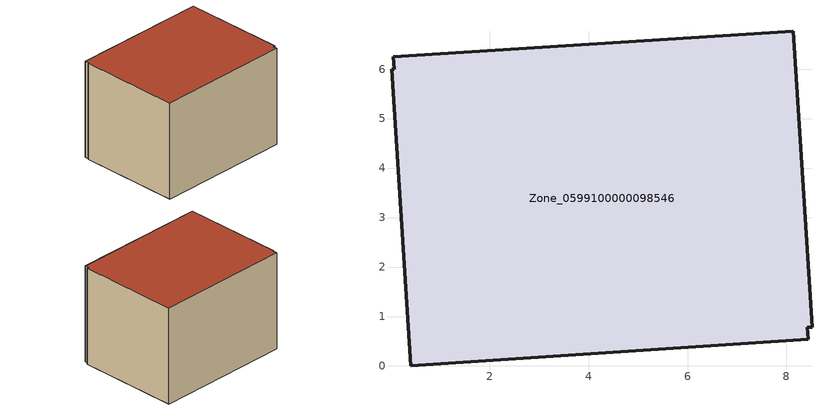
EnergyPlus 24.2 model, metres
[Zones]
Zone_0599100000098546
 floor ground (C_G): 0.4,0 0.02,5.99 0.07,6 0.05,6.25 8.13,6.77 8.52,0.79 8.43,0.78 8.44,0.54 z0
 wall outside (C_F): 8.52,0.79 8.13,6.77 0.05,6.25 0.07,6 0.02,5.99 0.4,0 8.44,0.54 8.43,0.78 8.52,0.79 z0:5.82
 roof outside (C_R): 0.02,5.99 0.4,0 8.44,0.54 8.43,0.78 8.52,0.79 8.13,6.77 0.05,6.25 0.07,6 z5.82
[BUILDING]
Pand.0599100000098546: North Axis=0; Terrain=City; Loads Convergence Tolerance Value=0.04; Temperature Convergence Tolerance Value=0.4; Solar Distribution=FullExterior; Maximum Number of Warmup Days=25; Minimum Number of Warmup Days=1
[Site:Location]
Rotterdam.The.Hague.AP_ZH_NLD Design_Conditions: Latitude=51.96; Longitude=4.45; Time Zone=1; Elevation=-4.5
[SITE:GROUNDTEMPERATURE:BUILDINGSURFACE]
18, 18, 18, 18, 18, 18, 18, 18, 18, 18, 18, 18
[MATERIAL] Thermal Absorptance=0.9; Solar Absorptance=0.7; Visible Absorptance=0.7
Name | Roughness | Thickness | Conductivity | Density | Specific Heat
G.TC.1946-1964 | MediumSmooth | 0.15 | 1 | 540 | 1210
F.TC.1946-1964 | Rough | 0.3 | 0.857143 | 1920 | 840
R.TC.1946-1964 | MediumRough | 0.2 | 0.235294 | 1500 | 1000
[CONSTRUCTION]
C_G: G.TC.1946-1964
C_F: F.TC.1946-1964
C_R: R.TC.1946-1964
[ZONE]
Zone_0599100000098546: Type=1; Multiplier=1; Ceiling Height=Autocalculate; Volume=Autocalculate; Floor Area=autocalculate; Part of Total Floor Area=Yes
[ZONEINFILTRATION:DESIGNFLOWRATE]
Infil_Zone_0599100000098546: Zone or ZoneList or Space or SpaceList=Zone_0599100000098546; Schedule=AlwaysOn; Design Flow Rate Calculation Method=Flow/Area; Flow Rate per Floor Area=0.003; Constant Term Coefficient=1; Temperature Term Coefficient=0; Velocity Term Coefficient=0; Velocity Squared Term Coefficient=0
[HVACTEMPLATE:ZONE:IDEALLOADSAIRSYSTEM]
Zone_0599100000098546: Maximum Heating Supply Air Temperature=50; Minimum Cooling Supply Air Temperature=13; Maximum Heating Supply Air Humidity Ratio=0.0156; Minimum Cooling Supply Air Humidity Ratio=0.0077; Heating Limit=NoLimit; Cooling Limit=NoLimit; Dehumidification Control Type=ConstantSensibleHeatRatio; Cooling Sensible Heat Ratio=0.7; Dehumidification Setpoint=60; Humidification Control Type=None; Humidification Setpoint=30; Outdoor Air Method=None; Outdoor Air Flow Rate per Person=0.00944; Outdoor Air Flow Rate per Zone Floor Area=0; Outdoor Air Flow Rate per Zone=0; Demand Controlled Ventilation Type=None; Outdoor Air Economizer Type=NoEconomizer; Heat Recovery Type=None; Sensible Heat Recovery Effectiveness=0.7; Latent Heat Recovery Effectiveness=0.65
[ZONECONTROL:THERMOSTAT]
ThermostatControl_Zone_0599100000098546: Zone or ZoneList=Zone_0599100000098546; Control Type Schedule=DualSetpointControlType; Control 1=Thermostat_Zone_0599100000098546; Temperature Difference Between Cutout And Setpoint=0
[THERMOSTATSETPOINT:DUALSETPOINT]
Thermostat_Zone_0599100000098546: Heating Setpoint Temperature Schedule=HeatingSetpoint_Zone_0599100000098546; Cooling Setpoint Temperature Schedule=CoolingSetpoint_Zone_0599100000098546
[SCHEDULE:COMPACT]
HeatingSetpoint_Zone_0599100000098546: Through: 12/31, For: AllDays, Until: 24:00, 21
CoolingSetpoint_Zone_0599100000098546: Through: 12/31, For: AllDays, Until: 24:00, 24
DualSetpointControlType: Through: 12/31, For: AllDays, Until: 24:00, 4
AlwaysOn: Through: 12/31, For: AllDays, Until: 24:00, 1
